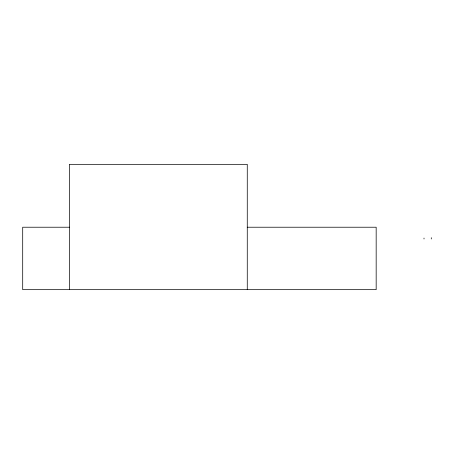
<?xml version="1.0" encoding="UTF-8"?>
<svg xmlns="http://www.w3.org/2000/svg" width="454" height="454" viewBox="0 0 454 454"><rect width="100%" height="100%" fill="white"/><g stroke="black" fill="none" stroke-linecap="round" stroke-linejoin="round"><path stroke-width="0.68" d="M69.706 227.221L22.7 227.221L22.7 289.663L376.167 289.663L376.167 227.221L247.248 227.221M431.3 237.697L431.3 238.974M424.013 238.078L424.013 238.974M247.271 289.663L247.271 164.337L69.354 164.337L69.354 289.663"/></g></svg>
